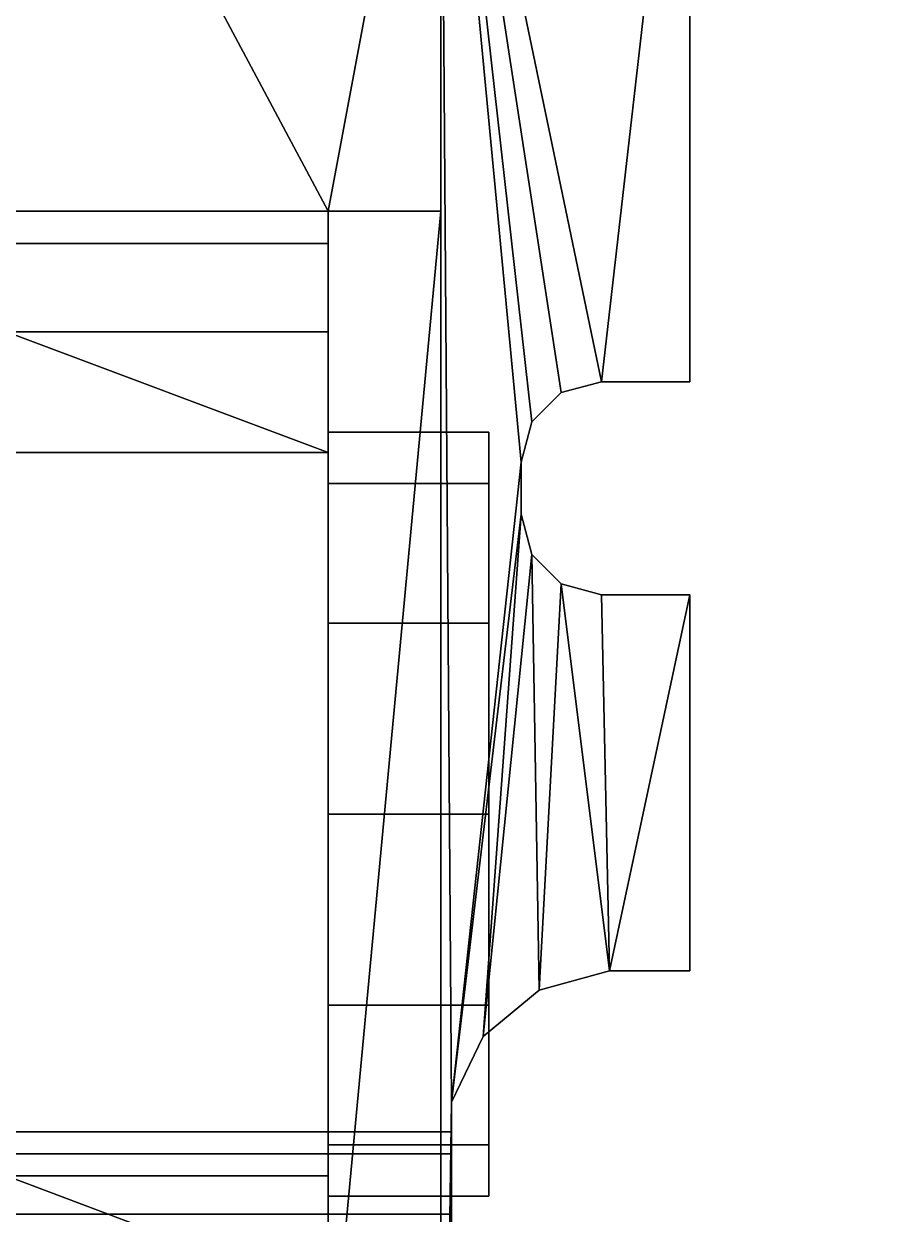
# Model space of a CAD drawing. Extents: x -1998 to 40, y -600 to 0.
# Drawn here: x -980.62 to -969.86, y -396.73 to -381.92 of the extents above; entities that cross this region are included whole.
import ezdxf

# ---------------------------------------------------------------- set-up
doc = ezdxf.new("R2010")
doc.units = 0

# ---------------------------------------------------------------- blocks, each defined once
blk = doc.blocks.new('rack tv terrero.bajo.Suelo1', base_point=(20, 20))
at = {"layer": 'e-cerezo locarno H1632', "color": 0}
for points in [[(20, 20), (20, 432), (1500, 432), (1500, 20)], [(20, 20, 18), (20, 432, 18), (1500, 432, 18), (1500, 20, 18)]]:
    blk.add_3dface(points, dxfattribs=at)
blk = doc.blocks.new('rack tv terrero.bajo.Suelo')
at = {"layer": 'e-cerezo locarno H1632'}
blk.add_blockref('rack tv terrero.bajo.Suelo1', (20, 20), dxfattribs=at)
blk = doc.blocks.new('rack tv terrero.bajo.Techo1', base_point=(1500, 0, 600))
at = {"layer": 'e-cerezo locarno H1632', "color": 0}
for points in [[(1500, 0, 600), (1500, 432, 600), (0, 432, 600), (0, 0, 600)], [(1500, 0, 582), (1500, 432, 582), (0, 432, 582), (0, 0, 582)]]:
    blk.add_3dface(points, dxfattribs=at)
blk = doc.blocks.new('rack tv terrero.bajo.Techo')
at = {"layer": 'e-cerezo locarno H1632'}
blk.add_blockref('rack tv terrero.bajo.Techo1', (1500, 0, 600), dxfattribs=at)
blk = doc.blocks.new('rack tv terrero.bajo.Est  F [1]1', base_point=(38, 20, 404))
at = {"layer": 'e-cerezo locarno H1632', "color": 0}
for points in [[(38, 20, 404), (1482, 20, 404), (1482, 432, 404), (38, 432, 404)], [(38, 20, 422), (1482, 20, 422), (1482, 432, 422), (38, 432, 422)]]:
    blk.add_3dface(points, dxfattribs=at)
blk = doc.blocks.new('rack tv terrero.bajo.Est  F [1]')
at = {"layer": 'e-cerezo locarno H1632'}
blk.add_blockref('rack tv terrero.bajo.Est  F [1]1', (38, 20, 404), dxfattribs=at)
blk = doc.blocks.new('rack tv terrero.bajo.Div V [2]6', base_point=(1017.167, 62.75, 327.5))
at = {"layer": 'ACCESSORY', "color": 0, "invisible_edges": 8}
for points in [[(1017.167, 73.25, 310.5), (1017.167, 65.75, 310.5), (1021.167, 65.75, 310.5), (1017.167, 73.25, 310.5)], [(1022.567, 73.25, 310.5), (1017.167, 73.25, 310.5), (1021.167, 65.75, 310.5), (1022.567, 73.25, 310.5)], [(1022.567, 65.75, 310.5), (1022.567, 73.25, 310.5), (1021.167, 65.75, 310.5), (1022.567, 65.75, 310.5)], [(1022.567, 65.75, 293.5), (1021.167, 65.75, 293.5), (1022.567, 73.25, 293.5), (1022.567, 65.75, 293.5)], [(1022.567, 73.25, 310.5), (1022.567, 65.75, 310.5), (1022.567, 73.25, 307.5), (1022.567, 73.25, 310.5)], [(1022.567, 73.25, 307.5), (1022.567, 65.75, 310.5), (1022.567, 45.25, 307.5), (1022.567, 73.25, 307.5)], [(1022.701, 54.667, 307.5), (1022.567, 73.25, 307.5), (1022.567, 45.25, 307.5), (1022.701, 54.667, 307.5)], [(1022.701, 54.667, 307.5), (1023.567, 62.63, 307.5), (1022.567, 73.25, 307.5), (1022.701, 54.667, 307.5)], [(1023.567, 62.63, 307.5), (1023.701, 63.13, 307.5), (1022.567, 73.25, 307.5), (1023.567, 62.63, 307.5)], [(1023.701, 63.13, 307.5), (1024.067, 63.496, 307.5), (1022.567, 73.25, 307.5), (1023.701, 63.13, 307.5)], [(1024.567, 63.63, 307.5), (1022.567, 73.25, 307.5), (1024.067, 63.496, 307.5), (1024.567, 63.63, 307.5)], [(1025.667, 73.25, 307.5), (1022.567, 73.25, 307.5), (1024.567, 63.63, 307.5), (1025.667, 73.25, 307.5)], [(1022.567, 73.25, 296.5), (1022.701, 54.667, 296.5), (1022.567, 45.25, 296.5), (1022.567, 73.25, 296.5)], [(1022.567, 73.25, 296.5), (1022.567, 45.25, 296.5), (1022.567, 65.75, 293.5), (1022.567, 73.25, 296.5)], [(1022.567, 73.25, 296.5), (1023.567, 62.63, 296.5), (1022.701, 54.667, 296.5), (1022.567, 73.25, 296.5)], [(1023.701, 63.13, 296.5), (1023.567, 62.63, 296.5), (1022.567, 73.25, 296.5), (1023.701, 63.13, 296.5)], [(1024.067, 63.496, 296.5), (1023.701, 63.13, 296.5), (1022.567, 73.25, 296.5), (1024.067, 63.496, 296.5)], [(1024.567, 63.63, 296.5), (1024.067, 63.496, 296.5), (1022.567, 73.25, 296.5), (1024.567, 63.63, 296.5)], [(1025.667, 73.25, 296.5), (1024.567, 63.63, 296.5), (1022.567, 73.25, 296.5), (1025.667, 73.25, 296.5)], [(1022.567, 73.25, 293.5), (1022.567, 73.25, 296.5), (1022.567, 65.75, 293.5), (1022.567, 73.25, 293.5)], [(1025.667, 63.63, 307.5), (1025.667, 73.25, 307.5), (1024.567, 63.63, 307.5), (1025.667, 63.63, 307.5)], [(1025.667, 73.25, 296.5), (1025.667, 63.63, 296.5), (1024.567, 63.63, 296.5), (1025.667, 73.25, 296.5)], [(1025.667, 73.25, 307.5), (1025.667, 63.63, 307.5), (1025.667, 73.25, 307.25), (1025.667, 73.25, 307.5)], [(1025.667, 73.25, 307.25), (1025.667, 63.63, 307.5), (1025.667, 73.25, 296.75), (1025.667, 73.25, 307.25)], [(1025.667, 63.63, 296.5), (1025.667, 73.25, 296.75), (1025.667, 63.63, 307.5), (1025.667, 63.63, 296.5)], [(1025.667, 73.25, 296.5), (1025.667, 73.25, 296.75), (1025.667, 63.63, 296.5), (1025.667, 73.25, 296.5)], [(1021.167, 65.75, 324.5), (1021.167, 65.348, 326), (1021.167, 58.25, 322.75), (1021.167, 65.75, 324.5)], [(1021.167, 65.75, 310.5), (1021.167, 65.75, 324.5), (1021.167, 58.25, 322.75), (1021.167, 65.75, 310.5)], [(1021.167, 65.75, 310.5), (1021.167, 62.364, 320.375), (1021.167, 63, 318), (1021.167, 65.75, 310.5)], [(1021.167, 65.75, 310.5), (1021.167, 63, 318), (1021.167, 62.364, 315.625), (1021.167, 65.75, 310.5)], [(1021.167, 65.75, 310.5), (1021.167, 62.364, 315.625), (1021.167, 60.625, 313.886), (1021.167, 65.75, 310.5)], [(1021.167, 65.75, 310.5), (1021.167, 60.625, 313.886), (1021.167, 58.25, 313.25), (1021.167, 65.75, 310.5)], [(1021.167, 65.75, 310.5), (1021.167, 58.25, 313.25), (1021.167, 50.75, 310.5), (1021.167, 65.75, 310.5)], [(1021.167, 50.75, 310.5), (1022.567, 45.25, 310.5), (1022.567, 65.75, 310.5), (1021.167, 50.75, 310.5)], [(1021.167, 65.75, 310.5), (1021.167, 50.75, 310.5), (1022.567, 65.75, 310.5), (1021.167, 65.75, 310.5)], [(1021.167, 65.75, 293.5), (1022.567, 65.75, 293.5), (1021.167, 50.75, 293.5), (1021.167, 65.75, 293.5)], [(1021.167, 50.75, 293.5), (1021.167, 58.25, 290.75), (1021.167, 65.75, 293.5), (1021.167, 50.75, 293.5)], [(1021.167, 58.25, 290.75), (1021.167, 60.625, 290.114), (1021.167, 65.75, 293.5), (1021.167, 58.25, 290.75)], [(1021.167, 60.625, 290.114), (1021.167, 62.364, 288.375), (1021.167, 65.75, 293.5), (1021.167, 60.625, 290.114)], [(1021.167, 62.364, 288.375), (1021.167, 63, 286), (1021.167, 65.75, 293.5), (1021.167, 62.364, 288.375)], [(1021.167, 65.75, 293.5), (1021.167, 63, 286), (1021.167, 65.75, 279.5), (1021.167, 65.75, 293.5)], [(1022.567, 65.75, 293.5), (1022.567, 45.25, 293.5), (1021.167, 50.75, 293.5), (1022.567, 65.75, 293.5)], [(1021.167, 63, 286), (1021.167, 62.364, 283.625), (1021.167, 65.75, 279.5), (1021.167, 63, 286)], [(1021.167, 62.364, 283.625), (1021.167, 60.625, 281.886), (1021.167, 65.75, 279.5), (1021.167, 62.364, 283.625)], [(1021.167, 60.625, 281.886), (1021.167, 65.348, 278), (1021.167, 65.75, 279.5), (1021.167, 60.625, 281.886)], [(1022.567, 45.25, 310.5), (1022.567, 45.25, 307.5), (1022.567, 65.75, 310.5), (1022.567, 45.25, 310.5)], [(1022.567, 45.25, 296.5), (1022.567, 45.25, 293.5), (1022.567, 65.75, 293.5), (1022.567, 45.25, 296.5)], [(1021.167, 65.348, 326), (1021.167, 64.25, 327.098), (1021.167, 58.25, 322.75), (1021.167, 65.348, 326)], [(1021.167, 64.25, 276.902), (1021.167, 65.348, 278), (1021.167, 60.625, 281.886), (1021.167, 64.25, 276.902)], [(1017.167, 62.75, 327.5), (1021.167, 62.75, 327.5), (1017.167, 64.25, 327.098), (1017.167, 62.75, 327.5)], [(1021.167, 64.25, 327.098), (1017.167, 64.25, 327.098), (1021.167, 62.75, 327.5), (1021.167, 64.25, 327.098)], [(1021.167, 64.25, 327.098), (1021.167, 62.75, 327.5), (1021.167, 58.25, 322.75), (1021.167, 64.25, 327.098)], [(1021.167, 64.25, 276.902), (1021.167, 60.625, 281.886), (1021.167, 62.75, 276.5), (1021.167, 64.25, 276.902)], [(1023.167, 62.364, 320.375), (1023.167, 54.136, 320.375), (1023.167, 63, 318), (1023.167, 62.364, 320.375)], [(1023.167, 54.136, 320.375), (1023.167, 53.5, 318), (1023.167, 63, 318), (1023.167, 54.136, 320.375)], [(1023.167, 63, 318), (1023.167, 53.5, 318), (1023.167, 62.364, 315.625), (1023.167, 63, 318)], [(1023.167, 62.364, 288.375), (1023.167, 54.136, 288.375), (1023.167, 63, 286), (1023.167, 62.364, 288.375)], [(1023.167, 54.136, 288.375), (1023.167, 53.5, 286), (1023.167, 63, 286), (1023.167, 54.136, 288.375)], [(1023.167, 63, 286), (1023.167, 53.5, 286), (1023.167, 62.364, 283.625), (1023.167, 63, 286)], [(1021.167, 62.75, 327.5), (1021.167, 53.75, 327.5), (1021.167, 58.25, 322.75), (1021.167, 62.75, 327.5)], [(1021.167, 60.625, 281.886), (1021.167, 58.25, 281.25), (1021.167, 62.75, 276.5), (1021.167, 60.625, 281.886)], [(1021.167, 62.75, 276.5), (1021.167, 58.25, 281.25), (1021.167, 53.75, 276.5), (1021.167, 62.75, 276.5)], [(1023.567, 61.98, 307.5), (1023.567, 62.63, 307.5), (1022.701, 54.667, 307.5), (1023.567, 61.98, 307.5)], [(1023.567, 61.98, 296.5), (1022.701, 54.667, 296.5), (1023.567, 62.63, 296.5), (1023.567, 61.98, 296.5)], [(1023.167, 60.625, 322.114), (1023.167, 55.875, 322.114), (1023.167, 62.364, 320.375), (1023.167, 60.625, 322.114)], [(1023.167, 54.136, 320.375), (1023.167, 62.364, 320.375), (1023.167, 55.875, 322.114), (1023.167, 54.136, 320.375)], [(1023.167, 54.136, 315.625), (1023.167, 62.364, 315.625), (1023.167, 53.5, 318), (1023.167, 54.136, 315.625)], [(1023.167, 60.625, 313.886), (1023.167, 62.364, 315.625), (1023.167, 54.136, 315.625), (1023.167, 60.625, 313.886)], [(1023.167, 60.625, 290.114), (1023.167, 55.875, 290.114), (1023.167, 62.364, 288.375), (1023.167, 60.625, 290.114)], [(1023.167, 54.136, 288.375), (1023.167, 62.364, 288.375), (1023.167, 55.875, 290.114), (1023.167, 54.136, 288.375)], [(1023.167, 54.136, 283.625), (1023.167, 62.364, 283.625), (1023.167, 53.5, 286), (1023.167, 54.136, 283.625)], [(1023.167, 60.625, 281.886), (1023.167, 62.364, 283.625), (1023.167, 54.136, 283.625), (1023.167, 60.625, 281.886)], [(1023.094, 55.484, 307.5), (1023.567, 61.98, 307.5), (1022.701, 54.667, 307.5), (1023.094, 55.484, 307.5)], [(1023.094, 55.484, 296.5), (1022.701, 54.667, 296.5), (1023.567, 61.98, 296.5), (1023.094, 55.484, 296.5)], [(1023.567, 61.98, 307.5), (1023.094, 55.484, 307.5), (1023.701, 61.48, 307.5), (1023.567, 61.98, 307.5)], [(1023.701, 61.48, 296.5), (1023.094, 55.484, 296.5), (1023.567, 61.98, 296.5), (1023.701, 61.48, 296.5)], [(1023.791, 56.063, 307.5), (1023.701, 61.48, 307.5), (1023.094, 55.484, 307.5), (1023.791, 56.063, 307.5)], [(1023.094, 55.484, 296.5), (1023.701, 61.48, 296.5), (1023.791, 56.063, 296.5), (1023.094, 55.484, 296.5)], [(1024.067, 61.114, 307.5), (1023.701, 61.48, 307.5), (1023.791, 56.063, 307.5), (1024.067, 61.114, 307.5)], [(1024.067, 61.114, 296.5), (1023.791, 56.063, 296.5), (1023.701, 61.48, 296.5), (1024.067, 61.114, 296.5)], [(1024.667, 56.3, 307.5), (1024.067, 61.114, 307.5), (1023.791, 56.063, 307.5), (1024.667, 56.3, 307.5)], [(1024.667, 56.3, 296.5), (1023.791, 56.063, 296.5), (1024.067, 61.114, 296.5), (1024.667, 56.3, 296.5)], [(1024.567, 60.98, 307.5), (1024.067, 61.114, 307.5), (1024.667, 56.3, 307.5), (1024.567, 60.98, 307.5)], [(1024.567, 60.98, 296.5), (1024.667, 56.3, 296.5), (1024.067, 61.114, 296.5), (1024.567, 60.98, 296.5)], [(1025.667, 60.98, 307.5), (1024.567, 60.98, 307.5), (1024.667, 56.3, 307.5), (1025.667, 60.98, 307.5)], [(1024.567, 60.98, 296.5), (1025.667, 60.98, 296.5), (1024.667, 56.3, 296.5), (1024.567, 60.98, 296.5)], [(1025.667, 56.3, 307.5), (1025.667, 60.98, 307.5), (1024.667, 56.3, 307.5), (1025.667, 56.3, 307.5)], [(1025.667, 60.98, 296.5), (1025.667, 56.3, 296.5), (1024.667, 56.3, 296.5), (1025.667, 60.98, 296.5)], [(1025.667, 60.98, 307.5), (1025.667, 56.3, 307.5), (1025.667, 60.98, 296.5), (1025.667, 60.98, 307.5)], [(1025.667, 56.3, 307.5), (1025.667, 56.3, 296.5), (1025.667, 60.98, 296.5), (1025.667, 56.3, 307.5)], [(1023.167, 58.25, 322.75), (1023.167, 55.875, 322.114), (1023.167, 60.625, 322.114), (1023.167, 58.25, 322.75)], [(1023.167, 55.875, 313.886), (1023.167, 60.625, 313.886), (1023.167, 54.136, 315.625), (1023.167, 55.875, 313.886)], [(1023.167, 55.875, 313.886), (1023.167, 58.25, 313.25), (1023.167, 60.625, 313.886), (1023.167, 55.875, 313.886)], [(1023.167, 58.25, 290.75), (1023.167, 55.875, 290.114), (1023.167, 60.625, 290.114), (1023.167, 58.25, 290.75)], [(1023.167, 55.875, 281.886), (1023.167, 60.625, 281.886), (1023.167, 54.136, 283.625), (1023.167, 55.875, 281.886)], [(1023.167, 55.875, 281.886), (1023.167, 58.25, 281.25), (1023.167, 60.625, 281.886), (1023.167, 55.875, 281.886)], [(1021.167, 55.875, 322.114), (1021.167, 58.25, 322.75), (1021.167, 53.75, 327.5), (1021.167, 55.875, 322.114)], [(1021.167, 58.25, 313.25), (1021.167, 55.875, 313.886), (1021.167, 50.75, 310.5), (1021.167, 58.25, 313.25)], [(1021.167, 55.875, 290.114), (1021.167, 58.25, 290.75), (1021.167, 50.75, 293.5), (1021.167, 55.875, 290.114)], [(1021.167, 55.875, 281.886), (1021.167, 53.75, 276.5), (1021.167, 58.25, 281.25), (1021.167, 55.875, 281.886)], [(1021.167, 52.25, 327.098), (1021.167, 55.875, 322.114), (1021.167, 53.75, 327.5), (1021.167, 52.25, 327.098)], [(1021.167, 52.25, 327.098), (1021.167, 51.152, 326), (1021.167, 55.875, 322.114), (1021.167, 52.25, 327.098)], [(1021.167, 51.152, 326), (1021.167, 50.75, 324.5), (1021.167, 55.875, 322.114), (1021.167, 51.152, 326)], [(1021.167, 54.136, 320.375), (1021.167, 55.875, 322.114), (1021.167, 50.75, 324.5), (1021.167, 54.136, 320.375)], [(1021.167, 55.875, 313.886), (1021.167, 54.136, 315.625), (1021.167, 50.75, 310.5), (1021.167, 55.875, 313.886)], [(1021.167, 54.136, 288.375), (1021.167, 55.875, 290.114), (1021.167, 50.75, 293.5), (1021.167, 54.136, 288.375)], [(1021.167, 55.875, 281.886), (1021.167, 54.136, 283.625), (1021.167, 50.75, 279.5), (1021.167, 55.875, 281.886)], [(1021.167, 51.152, 278), (1021.167, 55.875, 281.886), (1021.167, 50.75, 279.5), (1021.167, 51.152, 278)], [(1021.167, 51.152, 278), (1021.167, 52.25, 276.902), (1021.167, 55.875, 281.886), (1021.167, 51.152, 278)], [(1021.167, 52.25, 276.902), (1021.167, 53.75, 276.5), (1021.167, 55.875, 281.886), (1021.167, 52.25, 276.902)], [(1022.701, 49.833, 307.5), (1022.701, 54.667, 307.5), (1022.567, 45.25, 307.5), (1022.701, 49.833, 307.5)], [(1022.701, 54.667, 296.5), (1022.701, 49.833, 296.5), (1022.567, 45.25, 296.5), (1022.701, 54.667, 296.5)], [(1022.701, 49.833, 307.5), (1022.701, 52.25, 306.05), (1022.701, 54.667, 307.5), (1022.701, 49.833, 307.5)], [(1022.701, 52.25, 306.05), (1022.701, 53.275, 305.775), (1022.701, 54.667, 307.5), (1022.701, 52.25, 306.05)], [(1022.701, 53.275, 305.775), (1022.701, 54.025, 305.025), (1022.701, 54.667, 307.5), (1022.701, 53.275, 305.775)], [(1022.701, 54.025, 305.025), (1022.701, 54.3, 304), (1022.701, 54.667, 307.5), (1022.701, 54.025, 305.025)], [(1022.701, 54.3, 300), (1022.701, 54.025, 298.975), (1022.701, 54.667, 296.5), (1022.701, 54.3, 300)], [(1022.701, 54.025, 298.975), (1022.701, 53.275, 298.225), (1022.701, 54.667, 296.5), (1022.701, 54.025, 298.975)], [(1022.701, 53.275, 298.225), (1022.701, 52.25, 297.95), (1022.701, 54.667, 296.5), (1022.701, 53.275, 298.225)], [(1022.701, 54.667, 296.5), (1022.701, 52.25, 297.95), (1022.701, 49.833, 296.5), (1022.701, 54.667, 296.5)], [(1021.167, 53.5, 318), (1021.167, 54.136, 320.375), (1021.167, 50.75, 324.5), (1021.167, 53.5, 318)], [(1021.167, 54.136, 315.625), (1021.167, 53.5, 318), (1021.167, 50.75, 310.5), (1021.167, 54.136, 315.625)], [(1021.167, 53.5, 286), (1021.167, 54.136, 288.375), (1021.167, 50.75, 293.5), (1021.167, 53.5, 286)], [(1021.167, 54.136, 283.625), (1021.167, 53.5, 286), (1021.167, 50.75, 279.5), (1021.167, 54.136, 283.625)], [(1021.167, 53.75, 327.5), (1017.167, 53.75, 327.5), (1021.167, 52.25, 327.098), (1021.167, 53.75, 327.5)], [(1017.167, 53.75, 327.5), (1017.167, 52.25, 327.098), (1021.167, 52.25, 327.098), (1017.167, 53.75, 327.5)], [(1021.167, 50.75, 310.5), (1021.167, 53.5, 318), (1021.167, 50.75, 324.5), (1021.167, 50.75, 310.5)], [(1021.167, 50.75, 279.5), (1021.167, 53.5, 286), (1021.167, 50.75, 293.5), (1021.167, 50.75, 279.5)]]:
    blk.add_3dface(points, dxfattribs=at)
at = {"layer": 'ACCESSORY', "color": 0}
for points in [[(1021.167, 65.75, 293.5), (1017.167, 65.75, 293.5), (1017.167, 73.25, 293.5), (1022.567, 73.25, 293.5)], [(1017.167, 65.75, 324.5), (1017.167, 65.348, 326), (1021.167, 65.348, 326), (1021.167, 65.75, 324.5)], [(1021.167, 65.75, 324.5), (1021.167, 65.75, 310.5), (1017.167, 65.75, 310.5), (1017.167, 65.75, 324.5)], [(1021.167, 65.75, 279.5), (1017.167, 65.75, 279.5), (1017.167, 65.75, 293.5), (1021.167, 65.75, 293.5)], [(1017.167, 65.348, 278), (1017.167, 65.75, 279.5), (1021.167, 65.75, 279.5), (1021.167, 65.348, 278)], [(1021.167, 60.625, 322.114), (1021.167, 62.364, 320.375), (1021.167, 65.75, 310.5), (1021.167, 58.25, 322.75)], [(1017.167, 65.348, 326), (1017.167, 64.25, 327.098), (1021.167, 64.25, 327.098), (1021.167, 65.348, 326)], [(1017.167, 64.25, 276.902), (1017.167, 65.348, 278), (1021.167, 65.348, 278), (1021.167, 64.25, 276.902)], [(1017.167, 62.75, 276.5), (1017.167, 64.25, 276.902), (1021.167, 64.25, 276.902), (1021.167, 62.75, 276.5)], [(1024.067, 63.496, 296.5), (1024.567, 63.63, 296.5), (1024.567, 63.63, 307.5), (1024.067, 63.496, 307.5)], [(1024.567, 63.63, 307.5), (1024.567, 63.63, 296.5), (1025.667, 63.63, 296.5), (1025.667, 63.63, 307.5)], [(1023.701, 63.13, 296.5), (1024.067, 63.496, 296.5), (1024.067, 63.496, 307.5), (1023.701, 63.13, 307.5)], [(1023.567, 62.63, 296.5), (1023.701, 63.13, 296.5), (1023.701, 63.13, 307.5), (1023.567, 62.63, 307.5)], [(1021.167, 63, 318), (1021.167, 62.364, 320.375), (1023.167, 62.364, 320.375), (1023.167, 63, 318)], [(1021.167, 62.364, 315.625), (1021.167, 63, 318), (1023.167, 63, 318), (1023.167, 62.364, 315.625)], [(1021.167, 63, 286), (1021.167, 62.364, 288.375), (1023.167, 62.364, 288.375), (1023.167, 63, 286)], [(1021.167, 62.364, 283.625), (1021.167, 63, 286), (1023.167, 63, 286), (1023.167, 62.364, 283.625)], [(1017.167, 53.75, 327.5), (1021.167, 53.75, 327.5), (1021.167, 62.75, 327.5), (1017.167, 62.75, 327.5)], [(1021.167, 53.75, 276.5), (1017.167, 53.75, 276.5), (1017.167, 62.75, 276.5), (1021.167, 62.75, 276.5)], [(1023.567, 62.63, 296.5), (1023.567, 62.63, 307.5), (1023.567, 61.98, 307.5), (1023.567, 61.98, 296.5)], [(1021.167, 62.364, 320.375), (1021.167, 60.625, 322.114), (1023.167, 60.625, 322.114), (1023.167, 62.364, 320.375)], [(1021.167, 60.625, 313.886), (1021.167, 62.364, 315.625), (1023.167, 62.364, 315.625), (1023.167, 60.625, 313.886)], [(1021.167, 62.364, 288.375), (1021.167, 60.625, 290.114), (1023.167, 60.625, 290.114), (1023.167, 62.364, 288.375)], [(1021.167, 60.625, 281.886), (1021.167, 62.364, 283.625), (1023.167, 62.364, 283.625), (1023.167, 60.625, 281.886)], [(1023.701, 61.48, 296.5), (1023.567, 61.98, 296.5), (1023.567, 61.98, 307.5), (1023.701, 61.48, 307.5)], [(1024.067, 61.114, 296.5), (1023.701, 61.48, 296.5), (1023.701, 61.48, 307.5), (1024.067, 61.114, 307.5)], [(1024.567, 60.98, 296.5), (1024.067, 61.114, 296.5), (1024.067, 61.114, 307.5), (1024.567, 60.98, 307.5)], [(1024.567, 60.98, 296.5), (1024.567, 60.98, 307.5), (1025.667, 60.98, 307.5), (1025.667, 60.98, 296.5)], [(1021.167, 60.625, 322.114), (1021.167, 58.25, 322.75), (1023.167, 58.25, 322.75), (1023.167, 60.625, 322.114)], [(1021.167, 58.25, 313.25), (1021.167, 60.625, 313.886), (1023.167, 60.625, 313.886), (1023.167, 58.25, 313.25)], [(1021.167, 60.625, 290.114), (1021.167, 58.25, 290.75), (1023.167, 58.25, 290.75), (1023.167, 60.625, 290.114)], [(1021.167, 58.25, 281.25), (1021.167, 60.625, 281.886), (1023.167, 60.625, 281.886), (1023.167, 58.25, 281.25)], [(1021.167, 58.25, 322.75), (1021.167, 55.875, 322.114), (1023.167, 55.875, 322.114), (1023.167, 58.25, 322.75)], [(1021.167, 55.875, 313.886), (1021.167, 58.25, 313.25), (1023.167, 58.25, 313.25), (1023.167, 55.875, 313.886)], [(1021.167, 58.25, 290.75), (1021.167, 55.875, 290.114), (1023.167, 55.875, 290.114), (1023.167, 58.25, 290.75)], [(1021.167, 55.875, 281.886), (1021.167, 58.25, 281.25), (1023.167, 58.25, 281.25), (1023.167, 55.875, 281.886)], [(1023.791, 56.063, 296.5), (1024.667, 56.3, 296.5), (1024.667, 56.3, 307.5), (1023.791, 56.063, 307.5)], [(1024.667, 56.3, 307.5), (1024.667, 56.3, 296.5), (1025.667, 56.3, 296.5), (1025.667, 56.3, 307.5)], [(1023.094, 55.484, 307.5), (1023.094, 55.484, 296.5), (1023.791, 56.063, 296.5), (1023.791, 56.063, 307.5)], [(1021.167, 55.875, 322.114), (1021.167, 54.136, 320.375), (1023.167, 54.136, 320.375), (1023.167, 55.875, 322.114)], [(1021.167, 54.136, 315.625), (1021.167, 55.875, 313.886), (1023.167, 55.875, 313.886), (1023.167, 54.136, 315.625)], [(1021.167, 55.875, 290.114), (1021.167, 54.136, 288.375), (1023.167, 54.136, 288.375), (1023.167, 55.875, 290.114)], [(1021.167, 54.136, 283.625), (1021.167, 55.875, 281.886), (1023.167, 55.875, 281.886), (1023.167, 54.136, 283.625)], [(1022.701, 54.667, 307.5), (1022.701, 54.667, 296.5), (1023.094, 55.484, 296.5), (1023.094, 55.484, 307.5)], [(1022.701, 54.3, 304), (1022.701, 54.3, 300), (1022.701, 54.667, 296.5), (1022.701, 54.667, 307.5)], [(1017.167, 54.025, 305.025), (1017.167, 54.3, 304), (1022.701, 54.3, 304), (1022.701, 54.025, 305.025)], [(1017.167, 54.3, 304), (1017.167, 54.3, 300), (1022.701, 54.3, 300), (1022.701, 54.3, 304)], [(1022.701, 54.3, 300), (1017.167, 54.3, 300), (1017.167, 54.025, 298.975), (1022.701, 54.025, 298.975)], [(1021.167, 54.136, 320.375), (1021.167, 53.5, 318), (1023.167, 53.5, 318), (1023.167, 54.136, 320.375)], [(1021.167, 53.5, 318), (1021.167, 54.136, 315.625), (1023.167, 54.136, 315.625), (1023.167, 53.5, 318)], [(1021.167, 54.136, 288.375), (1021.167, 53.5, 286), (1023.167, 53.5, 286), (1023.167, 54.136, 288.375)], [(1021.167, 53.5, 286), (1021.167, 54.136, 283.625), (1023.167, 54.136, 283.625), (1023.167, 53.5, 286)], [(1017.167, 53.275, 305.775), (1017.167, 54.025, 305.025), (1022.701, 54.025, 305.025), (1022.701, 53.275, 305.775)], [(1022.701, 54.025, 298.975), (1017.167, 54.025, 298.975), (1017.167, 53.275, 298.225), (1022.701, 53.275, 298.225)], [(1017.167, 52.25, 276.902), (1017.167, 53.75, 276.5), (1021.167, 53.75, 276.5), (1021.167, 52.25, 276.902)], [(1017.167, 52.25, 306.05), (1017.167, 53.275, 305.775), (1022.701, 53.275, 305.775), (1022.701, 52.25, 306.05)], [(1022.701, 53.275, 298.225), (1017.167, 53.275, 298.225), (1017.167, 52.25, 297.95), (1022.701, 52.25, 297.95)]]:
    blk.add_3dface(points, dxfattribs=at)
blk = doc.blocks.new('rack tv terrero.bajo.Div V [2]7', base_point=(1017.167, 62.75, 145.5))
at = {"layer": 'ACCESSORY', "color": 0, "invisible_edges": 8}
for points in [[(1017.167, 73.25, 128.5), (1017.167, 65.75, 128.5), (1021.167, 65.75, 128.5), (1017.167, 73.25, 128.5)], [(1022.567, 73.25, 128.5), (1017.167, 73.25, 128.5), (1021.167, 65.75, 128.5), (1022.567, 73.25, 128.5)], [(1022.567, 65.75, 128.5), (1022.567, 73.25, 128.5), (1021.167, 65.75, 128.5), (1022.567, 65.75, 128.5)], [(1022.567, 65.75, 111.5), (1021.167, 65.75, 111.5), (1022.567, 73.25, 111.5), (1022.567, 65.75, 111.5)], [(1022.567, 73.25, 128.5), (1022.567, 65.75, 128.5), (1022.567, 73.25, 125.5), (1022.567, 73.25, 128.5)], [(1022.567, 73.25, 125.5), (1022.567, 65.75, 128.5), (1022.567, 45.25, 125.5), (1022.567, 73.25, 125.5)], [(1022.701, 54.667, 125.5), (1022.567, 73.25, 125.5), (1022.567, 45.25, 125.5), (1022.701, 54.667, 125.5)], [(1022.701, 54.667, 125.5), (1023.567, 62.63, 125.5), (1022.567, 73.25, 125.5), (1022.701, 54.667, 125.5)], [(1023.567, 62.63, 125.5), (1023.701, 63.13, 125.5), (1022.567, 73.25, 125.5), (1023.567, 62.63, 125.5)], [(1023.701, 63.13, 125.5), (1024.067, 63.496, 125.5), (1022.567, 73.25, 125.5), (1023.701, 63.13, 125.5)], [(1024.567, 63.63, 125.5), (1022.567, 73.25, 125.5), (1024.067, 63.496, 125.5), (1024.567, 63.63, 125.5)], [(1025.667, 73.25, 125.5), (1022.567, 73.25, 125.5), (1024.567, 63.63, 125.5), (1025.667, 73.25, 125.5)], [(1022.567, 73.25, 114.5), (1022.701, 54.667, 114.5), (1022.567, 45.25, 114.5), (1022.567, 73.25, 114.5)], [(1022.567, 73.25, 114.5), (1022.567, 45.25, 114.5), (1022.567, 65.75, 111.5), (1022.567, 73.25, 114.5)], [(1022.567, 73.25, 114.5), (1023.567, 62.63, 114.5), (1022.701, 54.667, 114.5), (1022.567, 73.25, 114.5)], [(1023.701, 63.13, 114.5), (1023.567, 62.63, 114.5), (1022.567, 73.25, 114.5), (1023.701, 63.13, 114.5)], [(1024.067, 63.496, 114.5), (1023.701, 63.13, 114.5), (1022.567, 73.25, 114.5), (1024.067, 63.496, 114.5)], [(1024.567, 63.63, 114.5), (1024.067, 63.496, 114.5), (1022.567, 73.25, 114.5), (1024.567, 63.63, 114.5)], [(1025.667, 73.25, 114.5), (1024.567, 63.63, 114.5), (1022.567, 73.25, 114.5), (1025.667, 73.25, 114.5)], [(1022.567, 73.25, 111.5), (1022.567, 73.25, 114.5), (1022.567, 65.75, 111.5), (1022.567, 73.25, 111.5)], [(1025.667, 63.63, 125.5), (1025.667, 73.25, 125.5), (1024.567, 63.63, 125.5), (1025.667, 63.63, 125.5)], [(1025.667, 73.25, 114.5), (1025.667, 63.63, 114.5), (1024.567, 63.63, 114.5), (1025.667, 73.25, 114.5)], [(1025.667, 73.25, 125.5), (1025.667, 63.63, 125.5), (1025.667, 73.25, 125.25), (1025.667, 73.25, 125.5)], [(1025.667, 73.25, 125.25), (1025.667, 63.63, 125.5), (1025.667, 73.25, 114.75), (1025.667, 73.25, 125.25)], [(1025.667, 63.63, 114.5), (1025.667, 73.25, 114.75), (1025.667, 63.63, 125.5), (1025.667, 63.63, 114.5)], [(1025.667, 73.25, 114.5), (1025.667, 73.25, 114.75), (1025.667, 63.63, 114.5), (1025.667, 73.25, 114.5)], [(1021.167, 65.75, 142.5), (1021.167, 65.348, 144), (1021.167, 58.25, 140.75), (1021.167, 65.75, 142.5)], [(1021.167, 65.75, 128.5), (1021.167, 65.75, 142.5), (1021.167, 58.25, 140.75), (1021.167, 65.75, 128.5)], [(1021.167, 65.75, 128.5), (1021.167, 62.364, 138.375), (1021.167, 63, 136), (1021.167, 65.75, 128.5)], [(1021.167, 65.75, 128.5), (1021.167, 63, 136), (1021.167, 62.364, 133.625), (1021.167, 65.75, 128.5)], [(1021.167, 65.75, 128.5), (1021.167, 62.364, 133.625), (1021.167, 60.625, 131.886), (1021.167, 65.75, 128.5)], [(1021.167, 65.75, 128.5), (1021.167, 60.625, 131.886), (1021.167, 58.25, 131.25), (1021.167, 65.75, 128.5)], [(1021.167, 65.75, 128.5), (1021.167, 58.25, 131.25), (1021.167, 50.75, 128.5), (1021.167, 65.75, 128.5)], [(1021.167, 50.75, 128.5), (1022.567, 45.25, 128.5), (1022.567, 65.75, 128.5), (1021.167, 50.75, 128.5)], [(1021.167, 65.75, 128.5), (1021.167, 50.75, 128.5), (1022.567, 65.75, 128.5), (1021.167, 65.75, 128.5)], [(1021.167, 65.75, 111.5), (1022.567, 65.75, 111.5), (1021.167, 50.75, 111.5), (1021.167, 65.75, 111.5)], [(1021.167, 50.75, 111.5), (1021.167, 58.25, 108.75), (1021.167, 65.75, 111.5), (1021.167, 50.75, 111.5)], [(1021.167, 58.25, 108.75), (1021.167, 60.625, 108.114), (1021.167, 65.75, 111.5), (1021.167, 58.25, 108.75)], [(1021.167, 60.625, 108.114), (1021.167, 62.364, 106.375), (1021.167, 65.75, 111.5), (1021.167, 60.625, 108.114)], [(1021.167, 62.364, 106.375), (1021.167, 63, 104), (1021.167, 65.75, 111.5), (1021.167, 62.364, 106.375)], [(1021.167, 65.75, 111.5), (1021.167, 63, 104), (1021.167, 65.75, 97.5), (1021.167, 65.75, 111.5)], [(1022.567, 65.75, 111.5), (1022.567, 45.25, 111.5), (1021.167, 50.75, 111.5), (1022.567, 65.75, 111.5)], [(1021.167, 63, 104), (1021.167, 62.364, 101.625), (1021.167, 65.75, 97.5), (1021.167, 63, 104)], [(1021.167, 62.364, 101.625), (1021.167, 60.625, 99.886), (1021.167, 65.75, 97.5), (1021.167, 62.364, 101.625)], [(1021.167, 60.625, 99.886), (1021.167, 65.348, 96), (1021.167, 65.75, 97.5), (1021.167, 60.625, 99.886)], [(1022.567, 45.25, 128.5), (1022.567, 45.25, 125.5), (1022.567, 65.75, 128.5), (1022.567, 45.25, 128.5)], [(1022.567, 45.25, 114.5), (1022.567, 45.25, 111.5), (1022.567, 65.75, 111.5), (1022.567, 45.25, 114.5)], [(1021.167, 65.348, 144), (1021.167, 64.25, 145.098), (1021.167, 58.25, 140.75), (1021.167, 65.348, 144)], [(1021.167, 64.25, 94.902), (1021.167, 65.348, 96), (1021.167, 60.625, 99.886), (1021.167, 64.25, 94.902)], [(1017.167, 62.75, 145.5), (1021.167, 62.75, 145.5), (1017.167, 64.25, 145.098), (1017.167, 62.75, 145.5)], [(1021.167, 64.25, 145.098), (1017.167, 64.25, 145.098), (1021.167, 62.75, 145.5), (1021.167, 64.25, 145.098)], [(1021.167, 64.25, 145.098), (1021.167, 62.75, 145.5), (1021.167, 58.25, 140.75), (1021.167, 64.25, 145.098)], [(1021.167, 64.25, 94.902), (1021.167, 60.625, 99.886), (1021.167, 62.75, 94.5), (1021.167, 64.25, 94.902)], [(1023.167, 62.364, 138.375), (1023.167, 54.136, 138.375), (1023.167, 63, 136), (1023.167, 62.364, 138.375)], [(1023.167, 54.136, 138.375), (1023.167, 53.5, 136), (1023.167, 63, 136), (1023.167, 54.136, 138.375)], [(1023.167, 63, 136), (1023.167, 53.5, 136), (1023.167, 62.364, 133.625), (1023.167, 63, 136)], [(1023.167, 62.364, 106.375), (1023.167, 54.136, 106.375), (1023.167, 63, 104), (1023.167, 62.364, 106.375)], [(1023.167, 54.136, 106.375), (1023.167, 53.5, 104), (1023.167, 63, 104), (1023.167, 54.136, 106.375)], [(1023.167, 63, 104), (1023.167, 53.5, 104), (1023.167, 62.364, 101.625), (1023.167, 63, 104)], [(1021.167, 62.75, 145.5), (1021.167, 53.75, 145.5), (1021.167, 58.25, 140.75), (1021.167, 62.75, 145.5)], [(1021.167, 60.625, 99.886), (1021.167, 58.25, 99.25), (1021.167, 62.75, 94.5), (1021.167, 60.625, 99.886)], [(1021.167, 62.75, 94.5), (1021.167, 58.25, 99.25), (1021.167, 53.75, 94.5), (1021.167, 62.75, 94.5)], [(1023.567, 61.98, 125.5), (1023.567, 62.63, 125.5), (1022.701, 54.667, 125.5), (1023.567, 61.98, 125.5)], [(1023.567, 61.98, 114.5), (1022.701, 54.667, 114.5), (1023.567, 62.63, 114.5), (1023.567, 61.98, 114.5)], [(1023.167, 60.625, 140.114), (1023.167, 55.875, 140.114), (1023.167, 62.364, 138.375), (1023.167, 60.625, 140.114)], [(1023.167, 54.136, 138.375), (1023.167, 62.364, 138.375), (1023.167, 55.875, 140.114), (1023.167, 54.136, 138.375)], [(1023.167, 54.136, 133.625), (1023.167, 62.364, 133.625), (1023.167, 53.5, 136), (1023.167, 54.136, 133.625)], [(1023.167, 60.625, 131.886), (1023.167, 62.364, 133.625), (1023.167, 54.136, 133.625), (1023.167, 60.625, 131.886)], [(1023.167, 60.625, 108.114), (1023.167, 55.875, 108.114), (1023.167, 62.364, 106.375), (1023.167, 60.625, 108.114)], [(1023.167, 54.136, 106.375), (1023.167, 62.364, 106.375), (1023.167, 55.875, 108.114), (1023.167, 54.136, 106.375)], [(1023.167, 54.136, 101.625), (1023.167, 62.364, 101.625), (1023.167, 53.5, 104), (1023.167, 54.136, 101.625)], [(1023.167, 60.625, 99.886), (1023.167, 62.364, 101.625), (1023.167, 54.136, 101.625), (1023.167, 60.625, 99.886)], [(1023.094, 55.484, 125.5), (1023.567, 61.98, 125.5), (1022.701, 54.667, 125.5), (1023.094, 55.484, 125.5)], [(1023.094, 55.484, 114.5), (1022.701, 54.667, 114.5), (1023.567, 61.98, 114.5), (1023.094, 55.484, 114.5)], [(1023.567, 61.98, 125.5), (1023.094, 55.484, 125.5), (1023.701, 61.48, 125.5), (1023.567, 61.98, 125.5)], [(1023.701, 61.48, 114.5), (1023.094, 55.484, 114.5), (1023.567, 61.98, 114.5), (1023.701, 61.48, 114.5)], [(1023.791, 56.063, 125.5), (1023.701, 61.48, 125.5), (1023.094, 55.484, 125.5), (1023.791, 56.063, 125.5)], [(1023.094, 55.484, 114.5), (1023.701, 61.48, 114.5), (1023.791, 56.063, 114.5), (1023.094, 55.484, 114.5)], [(1024.067, 61.114, 125.5), (1023.701, 61.48, 125.5), (1023.791, 56.063, 125.5), (1024.067, 61.114, 125.5)], [(1024.067, 61.114, 114.5), (1023.791, 56.063, 114.5), (1023.701, 61.48, 114.5), (1024.067, 61.114, 114.5)], [(1024.667, 56.3, 125.5), (1024.067, 61.114, 125.5), (1023.791, 56.063, 125.5), (1024.667, 56.3, 125.5)], [(1024.667, 56.3, 114.5), (1023.791, 56.063, 114.5), (1024.067, 61.114, 114.5), (1024.667, 56.3, 114.5)], [(1024.567, 60.98, 125.5), (1024.067, 61.114, 125.5), (1024.667, 56.3, 125.5), (1024.567, 60.98, 125.5)], [(1024.567, 60.98, 114.5), (1024.667, 56.3, 114.5), (1024.067, 61.114, 114.5), (1024.567, 60.98, 114.5)], [(1025.667, 60.98, 125.5), (1024.567, 60.98, 125.5), (1024.667, 56.3, 125.5), (1025.667, 60.98, 125.5)], [(1024.567, 60.98, 114.5), (1025.667, 60.98, 114.5), (1024.667, 56.3, 114.5), (1024.567, 60.98, 114.5)], [(1025.667, 56.3, 125.5), (1025.667, 60.98, 125.5), (1024.667, 56.3, 125.5), (1025.667, 56.3, 125.5)], [(1025.667, 60.98, 114.5), (1025.667, 56.3, 114.5), (1024.667, 56.3, 114.5), (1025.667, 60.98, 114.5)], [(1025.667, 60.98, 125.5), (1025.667, 56.3, 125.5), (1025.667, 60.98, 114.5), (1025.667, 60.98, 125.5)], [(1025.667, 56.3, 125.5), (1025.667, 56.3, 114.5), (1025.667, 60.98, 114.5), (1025.667, 56.3, 125.5)], [(1023.167, 58.25, 140.75), (1023.167, 55.875, 140.114), (1023.167, 60.625, 140.114), (1023.167, 58.25, 140.75)], [(1023.167, 55.875, 131.886), (1023.167, 60.625, 131.886), (1023.167, 54.136, 133.625), (1023.167, 55.875, 131.886)], [(1023.167, 55.875, 131.886), (1023.167, 58.25, 131.25), (1023.167, 60.625, 131.886), (1023.167, 55.875, 131.886)], [(1023.167, 58.25, 108.75), (1023.167, 55.875, 108.114), (1023.167, 60.625, 108.114), (1023.167, 58.25, 108.75)], [(1023.167, 55.875, 99.886), (1023.167, 60.625, 99.886), (1023.167, 54.136, 101.625), (1023.167, 55.875, 99.886)], [(1023.167, 55.875, 99.886), (1023.167, 58.25, 99.25), (1023.167, 60.625, 99.886), (1023.167, 55.875, 99.886)], [(1021.167, 55.875, 140.114), (1021.167, 58.25, 140.75), (1021.167, 53.75, 145.5), (1021.167, 55.875, 140.114)], [(1021.167, 58.25, 131.25), (1021.167, 55.875, 131.886), (1021.167, 50.75, 128.5), (1021.167, 58.25, 131.25)], [(1021.167, 55.875, 108.114), (1021.167, 58.25, 108.75), (1021.167, 50.75, 111.5), (1021.167, 55.875, 108.114)], [(1021.167, 55.875, 99.886), (1021.167, 53.75, 94.5), (1021.167, 58.25, 99.25), (1021.167, 55.875, 99.886)], [(1021.167, 52.25, 145.098), (1021.167, 55.875, 140.114), (1021.167, 53.75, 145.5), (1021.167, 52.25, 145.098)], [(1021.167, 52.25, 145.098), (1021.167, 51.152, 144), (1021.167, 55.875, 140.114), (1021.167, 52.25, 145.098)], [(1021.167, 51.152, 144), (1021.167, 50.75, 142.5), (1021.167, 55.875, 140.114), (1021.167, 51.152, 144)], [(1021.167, 54.136, 138.375), (1021.167, 55.875, 140.114), (1021.167, 50.75, 142.5), (1021.167, 54.136, 138.375)], [(1021.167, 55.875, 131.886), (1021.167, 54.136, 133.625), (1021.167, 50.75, 128.5), (1021.167, 55.875, 131.886)], [(1021.167, 54.136, 106.375), (1021.167, 55.875, 108.114), (1021.167, 50.75, 111.5), (1021.167, 54.136, 106.375)], [(1021.167, 55.875, 99.886), (1021.167, 54.136, 101.625), (1021.167, 50.75, 97.5), (1021.167, 55.875, 99.886)], [(1021.167, 51.152, 96), (1021.167, 55.875, 99.886), (1021.167, 50.75, 97.5), (1021.167, 51.152, 96)], [(1021.167, 51.152, 96), (1021.167, 52.25, 94.902), (1021.167, 55.875, 99.886), (1021.167, 51.152, 96)], [(1021.167, 52.25, 94.902), (1021.167, 53.75, 94.5), (1021.167, 55.875, 99.886), (1021.167, 52.25, 94.902)], [(1022.701, 49.833, 125.5), (1022.701, 54.667, 125.5), (1022.567, 45.25, 125.5), (1022.701, 49.833, 125.5)], [(1022.701, 54.667, 114.5), (1022.701, 49.833, 114.5), (1022.567, 45.25, 114.5), (1022.701, 54.667, 114.5)], [(1022.701, 49.833, 125.5), (1022.701, 52.25, 124.05), (1022.701, 54.667, 125.5), (1022.701, 49.833, 125.5)], [(1022.701, 52.25, 124.05), (1022.701, 53.275, 123.775), (1022.701, 54.667, 125.5), (1022.701, 52.25, 124.05)], [(1022.701, 53.275, 123.775), (1022.701, 54.025, 123.025), (1022.701, 54.667, 125.5), (1022.701, 53.275, 123.775)], [(1022.701, 54.025, 123.025), (1022.701, 54.3, 122), (1022.701, 54.667, 125.5), (1022.701, 54.025, 123.025)], [(1022.701, 54.3, 118), (1022.701, 54.025, 116.975), (1022.701, 54.667, 114.5), (1022.701, 54.3, 118)], [(1022.701, 54.025, 116.975), (1022.701, 53.275, 116.225), (1022.701, 54.667, 114.5), (1022.701, 54.025, 116.975)], [(1022.701, 53.275, 116.225), (1022.701, 52.25, 115.95), (1022.701, 54.667, 114.5), (1022.701, 53.275, 116.225)], [(1022.701, 54.667, 114.5), (1022.701, 52.25, 115.95), (1022.701, 49.833, 114.5), (1022.701, 54.667, 114.5)], [(1021.167, 53.5, 136), (1021.167, 54.136, 138.375), (1021.167, 50.75, 142.5), (1021.167, 53.5, 136)], [(1021.167, 54.136, 133.625), (1021.167, 53.5, 136), (1021.167, 50.75, 128.5), (1021.167, 54.136, 133.625)], [(1021.167, 53.5, 104), (1021.167, 54.136, 106.375), (1021.167, 50.75, 111.5), (1021.167, 53.5, 104)], [(1021.167, 54.136, 101.625), (1021.167, 53.5, 104), (1021.167, 50.75, 97.5), (1021.167, 54.136, 101.625)], [(1021.167, 53.75, 145.5), (1017.167, 53.75, 145.5), (1021.167, 52.25, 145.098), (1021.167, 53.75, 145.5)], [(1017.167, 53.75, 145.5), (1017.167, 52.25, 145.098), (1021.167, 52.25, 145.098), (1017.167, 53.75, 145.5)], [(1021.167, 50.75, 128.5), (1021.167, 53.5, 136), (1021.167, 50.75, 142.5), (1021.167, 50.75, 128.5)], [(1021.167, 50.75, 97.5), (1021.167, 53.5, 104), (1021.167, 50.75, 111.5), (1021.167, 50.75, 97.5)]]:
    blk.add_3dface(points, dxfattribs=at)
at = {"layer": 'ACCESSORY', "color": 0}
for points in [[(1021.167, 65.75, 111.5), (1017.167, 65.75, 111.5), (1017.167, 73.25, 111.5), (1022.567, 73.25, 111.5)], [(1017.167, 65.75, 142.5), (1017.167, 65.348, 144), (1021.167, 65.348, 144), (1021.167, 65.75, 142.5)], [(1021.167, 65.75, 142.5), (1021.167, 65.75, 128.5), (1017.167, 65.75, 128.5), (1017.167, 65.75, 142.5)], [(1021.167, 65.75, 97.5), (1017.167, 65.75, 97.5), (1017.167, 65.75, 111.5), (1021.167, 65.75, 111.5)], [(1017.167, 65.348, 96), (1017.167, 65.75, 97.5), (1021.167, 65.75, 97.5), (1021.167, 65.348, 96)], [(1021.167, 60.625, 140.114), (1021.167, 62.364, 138.375), (1021.167, 65.75, 128.5), (1021.167, 58.25, 140.75)], [(1017.167, 65.348, 144), (1017.167, 64.25, 145.098), (1021.167, 64.25, 145.098), (1021.167, 65.348, 144)], [(1017.167, 64.25, 94.902), (1017.167, 65.348, 96), (1021.167, 65.348, 96), (1021.167, 64.25, 94.902)], [(1017.167, 62.75, 94.5), (1017.167, 64.25, 94.902), (1021.167, 64.25, 94.902), (1021.167, 62.75, 94.5)], [(1024.067, 63.496, 114.5), (1024.567, 63.63, 114.5), (1024.567, 63.63, 125.5), (1024.067, 63.496, 125.5)], [(1024.567, 63.63, 125.5), (1024.567, 63.63, 114.5), (1025.667, 63.63, 114.5), (1025.667, 63.63, 125.5)], [(1023.701, 63.13, 114.5), (1024.067, 63.496, 114.5), (1024.067, 63.496, 125.5), (1023.701, 63.13, 125.5)], [(1023.567, 62.63, 114.5), (1023.701, 63.13, 114.5), (1023.701, 63.13, 125.5), (1023.567, 62.63, 125.5)], [(1021.167, 63, 136), (1021.167, 62.364, 138.375), (1023.167, 62.364, 138.375), (1023.167, 63, 136)], [(1021.167, 62.364, 133.625), (1021.167, 63, 136), (1023.167, 63, 136), (1023.167, 62.364, 133.625)], [(1021.167, 63, 104), (1021.167, 62.364, 106.375), (1023.167, 62.364, 106.375), (1023.167, 63, 104)], [(1021.167, 62.364, 101.625), (1021.167, 63, 104), (1023.167, 63, 104), (1023.167, 62.364, 101.625)], [(1017.167, 53.75, 145.5), (1021.167, 53.75, 145.5), (1021.167, 62.75, 145.5), (1017.167, 62.75, 145.5)], [(1021.167, 53.75, 94.5), (1017.167, 53.75, 94.5), (1017.167, 62.75, 94.5), (1021.167, 62.75, 94.5)], [(1023.567, 62.63, 114.5), (1023.567, 62.63, 125.5), (1023.567, 61.98, 125.5), (1023.567, 61.98, 114.5)], [(1021.167, 62.364, 138.375), (1021.167, 60.625, 140.114), (1023.167, 60.625, 140.114), (1023.167, 62.364, 138.375)], [(1021.167, 60.625, 131.886), (1021.167, 62.364, 133.625), (1023.167, 62.364, 133.625), (1023.167, 60.625, 131.886)], [(1021.167, 62.364, 106.375), (1021.167, 60.625, 108.114), (1023.167, 60.625, 108.114), (1023.167, 62.364, 106.375)], [(1021.167, 60.625, 99.886), (1021.167, 62.364, 101.625), (1023.167, 62.364, 101.625), (1023.167, 60.625, 99.886)], [(1023.701, 61.48, 114.5), (1023.567, 61.98, 114.5), (1023.567, 61.98, 125.5), (1023.701, 61.48, 125.5)], [(1024.067, 61.114, 114.5), (1023.701, 61.48, 114.5), (1023.701, 61.48, 125.5), (1024.067, 61.114, 125.5)], [(1024.567, 60.98, 114.5), (1024.067, 61.114, 114.5), (1024.067, 61.114, 125.5), (1024.567, 60.98, 125.5)], [(1024.567, 60.98, 114.5), (1024.567, 60.98, 125.5), (1025.667, 60.98, 125.5), (1025.667, 60.98, 114.5)], [(1021.167, 60.625, 140.114), (1021.167, 58.25, 140.75), (1023.167, 58.25, 140.75), (1023.167, 60.625, 140.114)], [(1021.167, 58.25, 131.25), (1021.167, 60.625, 131.886), (1023.167, 60.625, 131.886), (1023.167, 58.25, 131.25)], [(1021.167, 60.625, 108.114), (1021.167, 58.25, 108.75), (1023.167, 58.25, 108.75), (1023.167, 60.625, 108.114)], [(1021.167, 58.25, 99.25), (1021.167, 60.625, 99.886), (1023.167, 60.625, 99.886), (1023.167, 58.25, 99.25)], [(1021.167, 58.25, 140.75), (1021.167, 55.875, 140.114), (1023.167, 55.875, 140.114), (1023.167, 58.25, 140.75)], [(1021.167, 55.875, 131.886), (1021.167, 58.25, 131.25), (1023.167, 58.25, 131.25), (1023.167, 55.875, 131.886)], [(1021.167, 58.25, 108.75), (1021.167, 55.875, 108.114), (1023.167, 55.875, 108.114), (1023.167, 58.25, 108.75)], [(1021.167, 55.875, 99.886), (1021.167, 58.25, 99.25), (1023.167, 58.25, 99.25), (1023.167, 55.875, 99.886)], [(1023.791, 56.063, 114.5), (1024.667, 56.3, 114.5), (1024.667, 56.3, 125.5), (1023.791, 56.063, 125.5)], [(1024.667, 56.3, 125.5), (1024.667, 56.3, 114.5), (1025.667, 56.3, 114.5), (1025.667, 56.3, 125.5)], [(1023.094, 55.484, 125.5), (1023.094, 55.484, 114.5), (1023.791, 56.063, 114.5), (1023.791, 56.063, 125.5)], [(1021.167, 55.875, 140.114), (1021.167, 54.136, 138.375), (1023.167, 54.136, 138.375), (1023.167, 55.875, 140.114)], [(1021.167, 54.136, 133.625), (1021.167, 55.875, 131.886), (1023.167, 55.875, 131.886), (1023.167, 54.136, 133.625)], [(1021.167, 55.875, 108.114), (1021.167, 54.136, 106.375), (1023.167, 54.136, 106.375), (1023.167, 55.875, 108.114)], [(1021.167, 54.136, 101.625), (1021.167, 55.875, 99.886), (1023.167, 55.875, 99.886), (1023.167, 54.136, 101.625)], [(1022.701, 54.667, 125.5), (1022.701, 54.667, 114.5), (1023.094, 55.484, 114.5), (1023.094, 55.484, 125.5)], [(1022.701, 54.3, 122), (1022.701, 54.3, 118), (1022.701, 54.667, 114.5), (1022.701, 54.667, 125.5)], [(1017.167, 54.025, 123.025), (1017.167, 54.3, 122), (1022.701, 54.3, 122), (1022.701, 54.025, 123.025)], [(1017.167, 54.3, 122), (1017.167, 54.3, 118), (1022.701, 54.3, 118), (1022.701, 54.3, 122)], [(1022.701, 54.3, 118), (1017.167, 54.3, 118), (1017.167, 54.025, 116.975), (1022.701, 54.025, 116.975)], [(1021.167, 54.136, 138.375), (1021.167, 53.5, 136), (1023.167, 53.5, 136), (1023.167, 54.136, 138.375)], [(1021.167, 53.5, 136), (1021.167, 54.136, 133.625), (1023.167, 54.136, 133.625), (1023.167, 53.5, 136)], [(1021.167, 54.136, 106.375), (1021.167, 53.5, 104), (1023.167, 53.5, 104), (1023.167, 54.136, 106.375)], [(1021.167, 53.5, 104), (1021.167, 54.136, 101.625), (1023.167, 54.136, 101.625), (1023.167, 53.5, 104)], [(1017.167, 53.275, 123.775), (1017.167, 54.025, 123.025), (1022.701, 54.025, 123.025), (1022.701, 53.275, 123.775)], [(1022.701, 54.025, 116.975), (1017.167, 54.025, 116.975), (1017.167, 53.275, 116.225), (1022.701, 53.275, 116.225)], [(1017.167, 52.25, 94.902), (1017.167, 53.75, 94.5), (1021.167, 53.75, 94.5), (1021.167, 52.25, 94.902)], [(1017.167, 52.25, 124.05), (1017.167, 53.275, 123.775), (1022.701, 53.275, 123.775), (1022.701, 52.25, 124.05)], [(1022.701, 53.275, 116.225), (1017.167, 53.275, 116.225), (1017.167, 52.25, 115.95), (1022.701, 52.25, 115.95)]]:
    blk.add_3dface(points, dxfattribs=at)
blk = doc.blocks.new('rack tv terrero.bajo.Div V [2]')
for name, p in [('rack tv terrero.bajo.Div V [2]6', (1017.167, 62.75, 327.5)), ('rack tv terrero.bajo.Div V [2]7', (1017.167, 62.75, 145.5))]:
    blk.add_blockref(name, p)
blk = doc.blocks.new('rack tv terrero.bajo')
at = {"layer": 'rack tv terrero.bajo.Div V [2]'}
blk.add_blockref('rack tv terrero.bajo.Div V [2]', (0, 0), dxfattribs=at)
at = {"layer": 'rack tv terrero.bajo.Est  F [1]'}
blk.add_blockref('rack tv terrero.bajo.Est  F [1]', (0, 0), dxfattribs=at)
at = {"layer": 'rack tv terrero.bajo.Suelo'}
blk.add_blockref('rack tv terrero.bajo.Suelo', (0, 0), dxfattribs=at)
at = {"layer": 'rack tv terrero.bajo.Techo'}
blk.add_blockref('rack tv terrero.bajo.Techo', (0, 0), dxfattribs=at)

msp = doc.modelspace()

# ---------------------------------------------------------------- block references
msp.add_blockref('rack tv terrero.bajo', (-1998, -450, 44))

doc.saveas('drawing.dxf')
